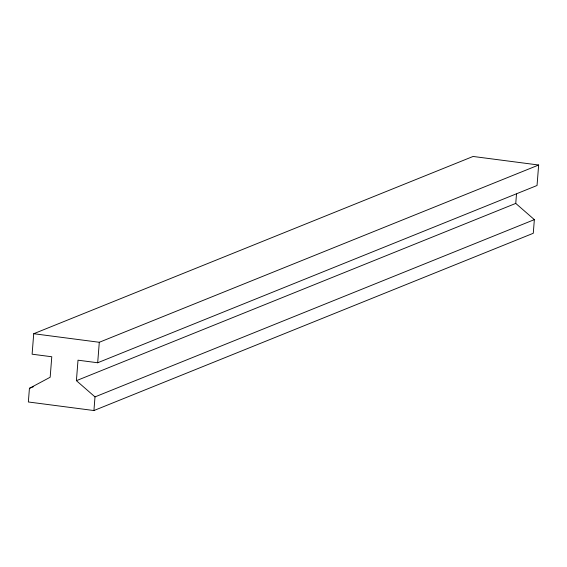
<?xml version="1.0" encoding="UTF-8"?>
<svg xmlns="http://www.w3.org/2000/svg" width="567" height="567" viewBox="0 0 567 567"><rect width="100%" height="100%" fill="white"/><g stroke="black" fill="none" stroke-linecap="round" stroke-linejoin="round"><path stroke-width="0.85" d="M93.924 410.543L95.001 396.893L76.403 380.67L78.012 360.187L97.687 362.76L537.041 185.501L538.65 165.018L473.076 156.457L33.722 333.722L32.113 354.198L51.781 356.763L50.172 377.246L29.427 388.331L28.35 401.982L93.924 410.543L533.278 233.278L534.355 219.627L515.757 203.411L516.494 194.02M97.687 362.76L99.296 342.277L538.65 165.018M29.427 388.331L33.531 386.673M76.403 380.67L515.757 203.411M95.001 396.893L534.355 219.627M33.722 333.722L99.296 342.277"/></g></svg>
